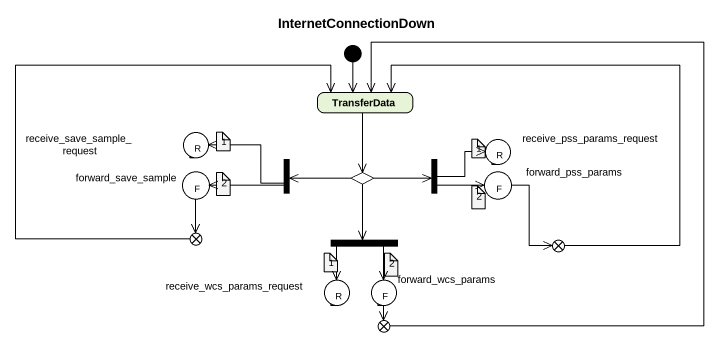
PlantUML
@startuml
title InternetConnectionDown
hide empty description
state TransferData
state receive_save_sample_request <<choice>>
state receive_pss_params_request <<choice>>
state forward_save_sample <<choice>>
state fork1 <<fork>>
state choice1 <<choice>>
state fork2 <<fork>>
state forward_pss_params <<choice>>
state exit1 <<choice>>
state fork3 <<fork>>
state exit2 <<choice>>
state receive_wcs_params_request <<choice>>
state forward_wcs_params <<choice>>
state exit3 <<choice>>
[*] --> TransferData
TransferData --> choice1
forward_save_sample --> exit1
fork1 -left-> receive_save_sample_request
fork1 -left-> forward_save_sample
choice1 -left-> fork1
choice1 -right-> fork2
choice1 --> fork3
fork2 -right-> receive_pss_params_request
fork2 -right-> forward_pss_params
forward_pss_params --> exit2
exit1 -up-> TransferData
fork3 --> receive_wcs_params_request
fork3 --> forward_wcs_params
exit2 -up-> TransferData
forward_wcs_params --> exit3
exit3 -up-> TransferData
note as N1
  R
end note
note as N2
  1
end note
note as N3
  1
end note
note as N4
  R
end note
note as N5
  F
end note
note as N6
  2
end note
note as N7
  2
end note
note as N8
  F
end note
note as N9
  1
end note
note as N10
  2
end note
note as N11
  R
end note
note as N12
  F
end note
@enduml
